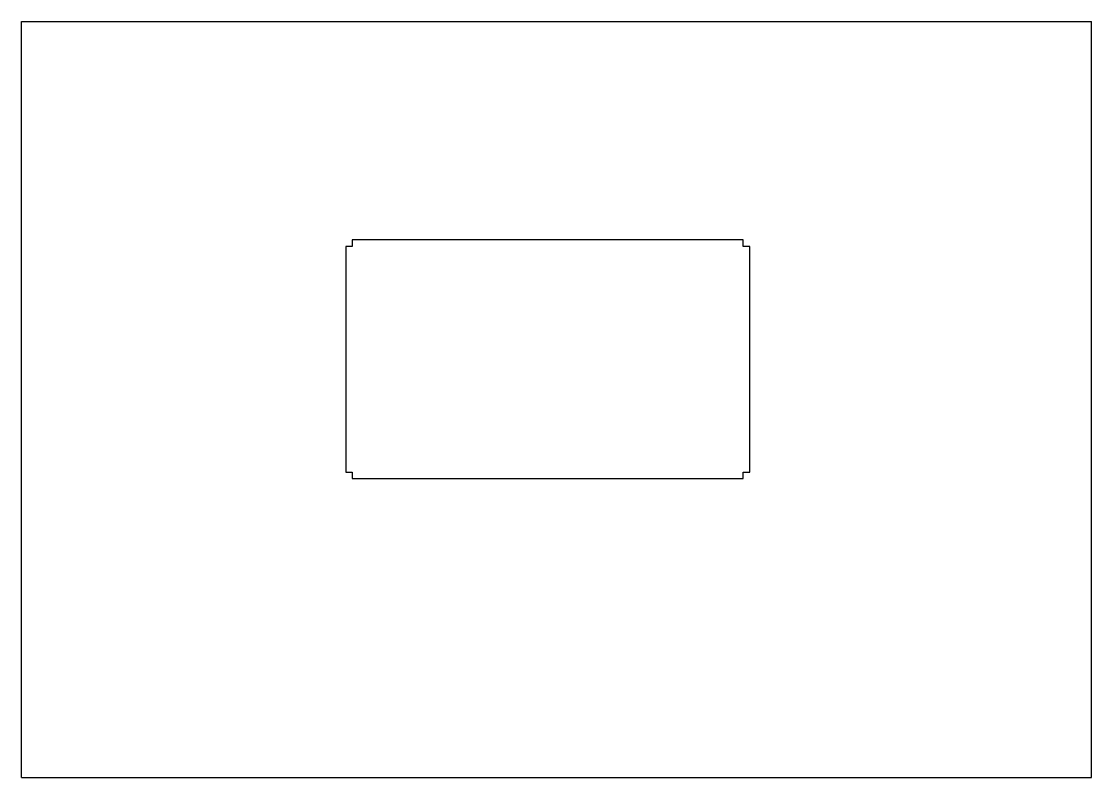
# Model space of a CAD drawing. Extents: x 0 to 841, y 0 to 594.
import ezdxf

# ---------------------------------------------------------------- set-up
doc = ezdxf.new("R2010")
doc.units = 0
doc.header["$LTSCALE"] = 46.255
doc.layers.get('0').update_dxf_attribs({"linetype": 'CONTINUOUS'})

msp = doc.modelspace()

# ---------------------------------------------------------------- linework, layer by layer
at = {"color": 7, "linetype": 'CONTINUOUS'}
for p, q in [((0, 0), (0, 594)), ((0, 594), (841, 594)), ((841, 0), (841, 594)), ((259.98, 422.34), (259.98, 417.24)), ((567.28, 422.34), (259.98, 422.34)), ((567.28, 417.24), (567.28, 422.34)), ((254.88, 417.24), (254.88, 239.94)), ((259.98, 417.24), (254.88, 417.24)), ((572.38, 417.24), (567.28, 417.24)), ((572.38, 239.94), (572.38, 417.24)), ((254.88, 239.94), (259.98, 239.94)), ((259.98, 239.94), (259.98, 234.84)), ((567.28, 239.94), (572.38, 239.94)), ((567.28, 234.84), (567.28, 239.94)), ((259.98, 234.84), (567.28, 234.84)), ((0, 0), (841, 0))]:
    msp.add_line(p, q, dxfattribs=at)

doc.saveas('drawing.dxf')
